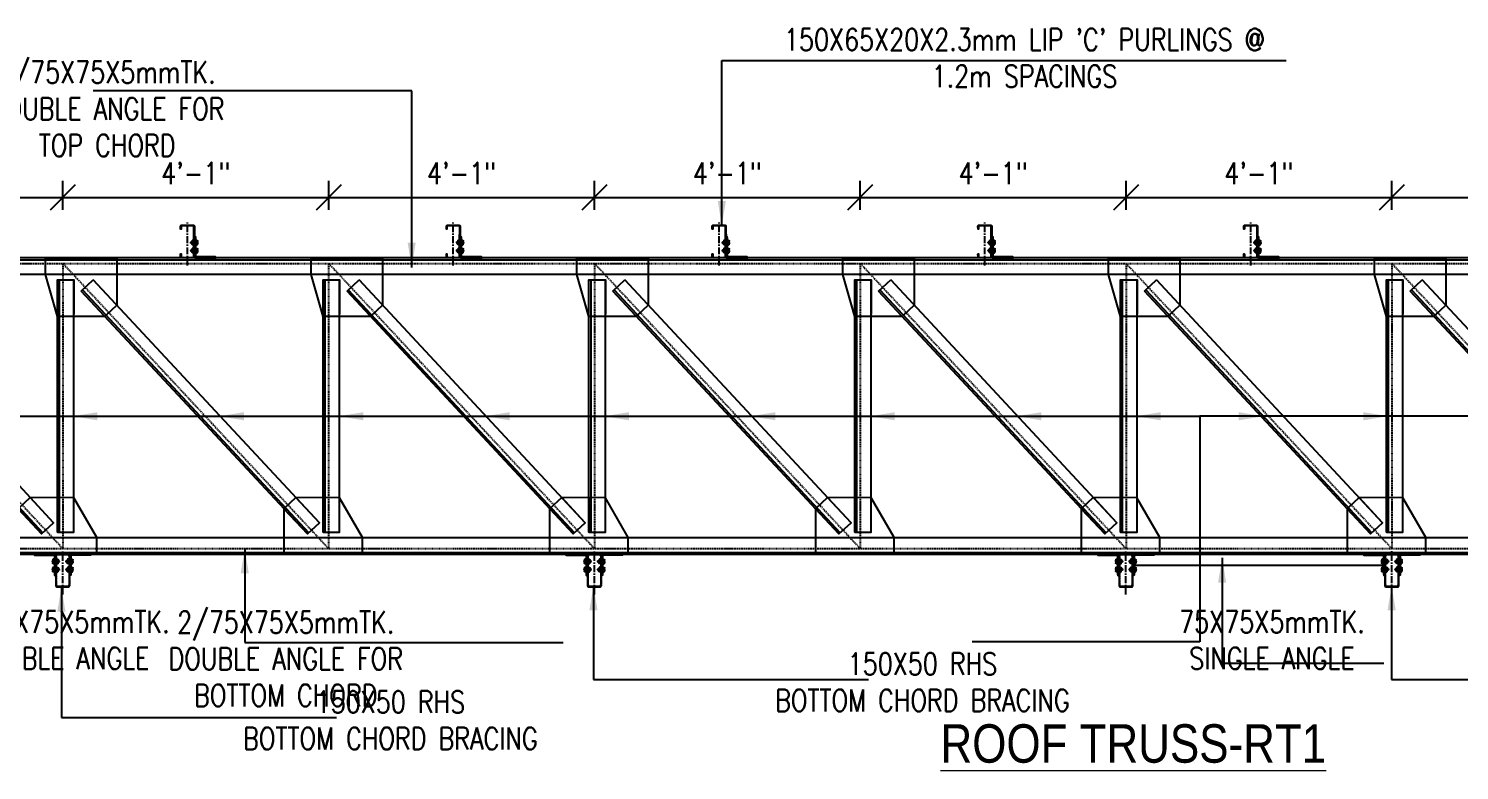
# Model space of a CAD drawing. Extents: x -95606 to 113309, y -42160 to -940.
# Drawn here: x -32404.2 to -32143.1, y -22825.7 to -22690.4 of the extents above; entities that cross this region are included whole.
import ezdxf

# ---------------------------------------------------------------- set-up
doc = ezdxf.new("R2010")
doc.units = 0
doc.header["$LTSCALE"] = 0.02
doc.header["$MEASUREMENT"] = 0
doc.header["$PDMODE"] = 3
doc.header["$PDSIZE"] = -2
doc.linetypes.add('CENTERX2', pattern=[101.6, 63.5, -12.7, 12.7, -12.7])
doc.linetypes.add('DASHEDX2', pattern=[1.5, 1, -0.5])
doc.layers.get('0').update_dxf_attribs({"linetype": 'CONTINUOUS'})
doc.layers.get('DEFPOINTS').update_dxf_attribs({"linetype": 'CONTINUOUS'})
for name, color, linetype in [('5T', 4, 'CONTINUOUS'), ('A-C PURLIN', 1, 'CONTINUOUS'), ('A-GRID', 7, 'CENTERX2'), ('A-OL', 2, 'CONTINUOUS'), ('A-WELD', 6, 'CONTINUOUS'), ('dimentions', 8, 'CONTINUOUS'), ('EXLINE', 33, 'CONTINUOUS'), ('G-GRID', 7, 'CENTERX2'), ('GUSSET', 1, 'CONTINUOUS'), ('OL', 2, 'CONTINUOUS'), ('S-DIM', 7, 'CONTINUOUS'), ('S-TXT', 2, 'CONTINUOUS')]:
    doc.layers.add(name, color=color, linetype=linetype)
doc.layers.add('Layer4', color=4, linetype='CONTINUOUS', lineweight=25)
doc.styles.add('ROMANC', font='romanc.shx')
doc.styles.add('style9', font='romans.shx', dxfattribs={"width": 0.8, "height": 4})
doc.dimstyles.new('TEXT-14', dxfattribs={"dimtxt": 4, "dimasz": 4.5, "dimexe": 3, "dimexo": 6, "dimgap": 2, "dimtad": 1, "dimdec": 0, "dimrnd": 0.5, "dimzin": 1, "dimdsep": 46, "dimlunit": 4, "dimtxsty": 'style9', "dimblk": 'OBLIQUE', "dimcen": 72.09, "dimclrd": 1, "dimclre": 1, "dimclrt": 2, "dimadec": 0, "dimazin": 0, "dimtfac": 1, "dimtdec": 0, "dimtofl": 0, "dimtmove": 0, "dimatfit": 3, "dimfxl": 1, "dimfrac": 2, "dimtolj": 1, "dimtzin": 0, "dimlwd": -1, "dimarcsym": 0})
pattern_1 = [(315, (-2179.44367, -319.07627), (0.03824563803, 0.03824563803), []), (315, (-2179.416626, -319.07627), (0.03824563803, 0.03824563803), [])]
pattern_2 = [(315, (-2082.41656, -319.076286), (0.03824563803, 0.03824563803), []), (315, (-2082.389517, -319.076286), (0.03824563803, 0.03824563803), [])]
pattern_3 = [(315, (-1985.42039, -319.07621), (0.03824563803, 0.03824563803), []), (315, (-1985.39335, -319.07621), (0.03824563803, 0.03824563803), [])]
pattern_4 = [(315, (-1936.89385, -319.070106), (0.03824563803, 0.03824563803), []), (315, (-1936.86681, -319.070106), (0.03824563803, 0.03824563803), [])]

# ---------------------------------------------------------------- blocks, each defined once
blk = doc.blocks.new('_Oblique')
at = {"color": 0, "linetype": 'ByBlock', "lineweight": -2}
blk.add_line((-0.5, -0.5), (0.5, 0.5), dxfattribs=at)
blk = doc.blocks.new('*D847')
at = {"layer": 'DEFPOINTS', "color": 0, "lineweight": -2, "transparency": 16777216}
for p in [(-32397.92, -22721.19), (-32446.42, -22729.44), (-32397.92, -22729.43)]:
    blk.add_point(p, dxfattribs=at)
at = {"layer": 'dimentions', "color": 1, "lineweight": -2, "transparency": 16777216}
for p, q in [((-32446.42, -22723.44), (-32446.42, -22718.19)), ((-32397.92, -22723.43), (-32397.92, -22718.19))]:
    blk.add_line(p, q, dxfattribs=at)
at = {"layer": 'dimentions', "color": 1, "transparency": 16777216}
blk.add_line((-32446.42, -22721.19), (-32397.92, -22721.19), dxfattribs=at)
at = {"layer": 'dimentions', "color": 1, "transparency": 16777216, "xscale": 4.5, "yscale": 4.5, "zscale": 4.5, "rotation": 180}
blk.add_blockref('_Oblique', (-32446.42, -22721.19), dxfattribs=at)
at = {"layer": 'dimentions', "color": 1, "transparency": 16777216, "xscale": 4.5, "yscale": 4.5, "zscale": 4.5}
blk.add_blockref('_Oblique', (-32397.92, -22721.19), dxfattribs=at)
at = {"layer": 'dimentions', "color": 2, "transparency": 16777216, "insert": (-32422.17, -22716.81), "char_height": 4, "attachment_point": 5, "style": 'style9'}
blk.add_mtext('\\A1;4\'-1"', dxfattribs=at)
blk = doc.blocks.new('*D848')
at = {"layer": 'DEFPOINTS', "color": 0, "lineweight": -2, "transparency": 16777216}
for p in [(-32349.42, -22721.19), (-32397.92, -22729.44), (-32349.42, -22729.43)]:
    blk.add_point(p, dxfattribs=at)
at = {"layer": 'dimentions', "color": 1, "lineweight": -2, "transparency": 16777216}
for p, q in [((-32397.92, -22723.44), (-32397.92, -22718.19)), ((-32349.42, -22723.43), (-32349.42, -22718.19))]:
    blk.add_line(p, q, dxfattribs=at)
at = {"layer": 'dimentions', "color": 1, "transparency": 16777216}
blk.add_line((-32397.92, -22721.19), (-32349.42, -22721.19), dxfattribs=at)
at = {"layer": 'dimentions', "color": 1, "transparency": 16777216, "xscale": 4.5, "yscale": 4.5, "zscale": 4.5, "rotation": 180}
blk.add_blockref('_Oblique', (-32397.92, -22721.19), dxfattribs=at)
at = {"layer": 'dimentions', "color": 1, "transparency": 16777216, "xscale": 4.5, "yscale": 4.5, "zscale": 4.5}
blk.add_blockref('_Oblique', (-32349.42, -22721.19), dxfattribs=at)
at = {"layer": 'dimentions', "color": 2, "transparency": 16777216, "insert": (-32373.67, -22716.81), "char_height": 4, "attachment_point": 5, "style": 'style9'}
blk.add_mtext('\\A1;4\'-1"', dxfattribs=at)
blk = doc.blocks.new('*D849')
at = {"layer": 'DEFPOINTS', "color": 0, "lineweight": -2, "transparency": 16777216}
for p in [(-32300.92, -22721.19), (-32349.41, -22729.44), (-32300.92, -22729.43)]:
    blk.add_point(p, dxfattribs=at)
at = {"layer": 'dimentions', "color": 1, "lineweight": -2, "transparency": 16777216}
for p, q in [((-32349.41, -22723.44), (-32349.41, -22718.19)), ((-32300.92, -22723.43), (-32300.92, -22718.19))]:
    blk.add_line(p, q, dxfattribs=at)
at = {"layer": 'dimentions', "color": 1, "transparency": 16777216}
blk.add_line((-32349.41, -22721.19), (-32300.92, -22721.19), dxfattribs=at)
at = {"layer": 'dimentions', "color": 1, "transparency": 16777216, "xscale": 4.5, "yscale": 4.5, "zscale": 4.5, "rotation": 180}
blk.add_blockref('_Oblique', (-32349.41, -22721.19), dxfattribs=at)
at = {"layer": 'dimentions', "color": 1, "transparency": 16777216, "xscale": 4.5, "yscale": 4.5, "zscale": 4.5}
blk.add_blockref('_Oblique', (-32300.92, -22721.19), dxfattribs=at)
at = {"layer": 'dimentions', "color": 2, "transparency": 16777216, "insert": (-32325.17, -22716.81), "char_height": 4, "attachment_point": 5, "style": 'style9'}
blk.add_mtext('\\A1;4\'-1"', dxfattribs=at)
blk = doc.blocks.new('*D850')
at = {"layer": 'DEFPOINTS', "color": 0, "lineweight": -2, "transparency": 16777216}
for p in [(-32252.41, -22721.19), (-32300.91, -22729.44), (-32252.41, -22729.43)]:
    blk.add_point(p, dxfattribs=at)
at = {"layer": 'dimentions', "color": 1, "lineweight": -2, "transparency": 16777216}
for p, q in [((-32300.91, -22723.44), (-32300.91, -22718.19)), ((-32252.41, -22723.43), (-32252.41, -22718.19))]:
    blk.add_line(p, q, dxfattribs=at)
at = {"layer": 'dimentions', "color": 1, "transparency": 16777216}
blk.add_line((-32300.91, -22721.19), (-32252.41, -22721.19), dxfattribs=at)
at = {"layer": 'dimentions', "color": 1, "transparency": 16777216, "xscale": 4.5, "yscale": 4.5, "zscale": 4.5, "rotation": 180}
blk.add_blockref('_Oblique', (-32300.91, -22721.19), dxfattribs=at)
at = {"layer": 'dimentions', "color": 1, "transparency": 16777216, "xscale": 4.5, "yscale": 4.5, "zscale": 4.5}
blk.add_blockref('_Oblique', (-32252.41, -22721.19), dxfattribs=at)
at = {"layer": 'dimentions', "color": 2, "transparency": 16777216, "insert": (-32276.66, -22716.81), "char_height": 4, "attachment_point": 5, "style": 'style9'}
blk.add_mtext('\\A1;4\'-1"', dxfattribs=at)
blk = doc.blocks.new('*D851')
at = {"layer": 'DEFPOINTS', "color": 0, "lineweight": -2, "transparency": 16777216}
for p in [(-32203.91, -22721.19), (-32252.41, -22729.44), (-32203.91, -22729.43)]:
    blk.add_point(p, dxfattribs=at)
at = {"layer": 'dimentions', "color": 1, "lineweight": -2, "transparency": 16777216}
for p, q in [((-32252.41, -22723.44), (-32252.41, -22718.19)), ((-32203.91, -22723.43), (-32203.91, -22718.19))]:
    blk.add_line(p, q, dxfattribs=at)
at = {"layer": 'dimentions', "color": 1, "transparency": 16777216}
blk.add_line((-32252.41, -22721.19), (-32203.91, -22721.19), dxfattribs=at)
at = {"layer": 'dimentions', "color": 1, "transparency": 16777216, "xscale": 4.5, "yscale": 4.5, "zscale": 4.5, "rotation": 180}
blk.add_blockref('_Oblique', (-32252.41, -22721.19), dxfattribs=at)
at = {"layer": 'dimentions', "color": 1, "transparency": 16777216, "xscale": 4.5, "yscale": 4.5, "zscale": 4.5}
blk.add_blockref('_Oblique', (-32203.91, -22721.19), dxfattribs=at)
at = {"layer": 'dimentions', "color": 2, "transparency": 16777216, "insert": (-32228.16, -22716.81), "char_height": 4, "attachment_point": 5, "style": 'style9'}
blk.add_mtext('\\A1;4\'-1"', dxfattribs=at)
blk = doc.blocks.new('*D852')
at = {"layer": 'DEFPOINTS', "color": 0, "lineweight": -2, "transparency": 16777216}
for p in [(-32155.41, -22721.19), (-32203.9, -22729.44), (-32155.41, -22729.43)]:
    blk.add_point(p, dxfattribs=at)
at = {"layer": 'dimentions', "color": 1, "lineweight": -2, "transparency": 16777216}
for p, q in [((-32203.9, -22723.44), (-32203.9, -22718.19)), ((-32155.41, -22723.43), (-32155.41, -22718.19))]:
    blk.add_line(p, q, dxfattribs=at)
at = {"layer": 'dimentions', "color": 1, "transparency": 16777216}
blk.add_line((-32203.9, -22721.19), (-32155.41, -22721.19), dxfattribs=at)
at = {"layer": 'dimentions', "color": 1, "transparency": 16777216, "xscale": 4.5, "yscale": 4.5, "zscale": 4.5, "rotation": 180}
blk.add_blockref('_Oblique', (-32203.9, -22721.19), dxfattribs=at)
at = {"layer": 'dimentions', "color": 1, "transparency": 16777216, "xscale": 4.5, "yscale": 4.5, "zscale": 4.5}
blk.add_blockref('_Oblique', (-32155.41, -22721.19), dxfattribs=at)
at = {"layer": 'dimentions', "color": 2, "transparency": 16777216, "insert": (-32179.66, -22716.81), "char_height": 4, "attachment_point": 5, "style": 'style9'}
blk.add_mtext('\\A1;4\'-1"', dxfattribs=at)
blk = doc.blocks.new('*D853')
at = {"layer": 'DEFPOINTS', "color": 0, "lineweight": -2, "transparency": 16777216}
for p in [(-32106.9, -22721.19), (-32155.4, -22729.44), (-32106.9, -22729.43)]:
    blk.add_point(p, dxfattribs=at)
at = {"layer": 'dimentions', "color": 1, "lineweight": -2, "transparency": 16777216}
for p, q in [((-32155.4, -22723.44), (-32155.4, -22718.19)), ((-32106.9, -22723.43), (-32106.9, -22718.19))]:
    blk.add_line(p, q, dxfattribs=at)
at = {"layer": 'dimentions', "color": 1, "transparency": 16777216}
blk.add_line((-32155.4, -22721.19), (-32106.9, -22721.19), dxfattribs=at)
at = {"layer": 'dimentions', "color": 1, "transparency": 16777216, "xscale": 4.5, "yscale": 4.5, "zscale": 4.5, "rotation": 180}
blk.add_blockref('_Oblique', (-32155.4, -22721.19), dxfattribs=at)
at = {"layer": 'dimentions', "color": 1, "transparency": 16777216, "xscale": 4.5, "yscale": 4.5, "zscale": 4.5}
blk.add_blockref('_Oblique', (-32106.9, -22721.19), dxfattribs=at)
at = {"layer": 'dimentions', "color": 2, "transparency": 16777216, "insert": (-32131.15, -22716.81), "char_height": 4, "attachment_point": 5, "style": 'style9'}
blk.add_mtext('\\A1;4\'-1"', dxfattribs=at)
blk = doc.blocks.new('A BOLT')
at = {"layer": 'GUSSET'}
h = blk.add_hatch(dxfattribs=at)
h.set_pattern_fill('LINE', color=8, scale=12.375, angle=107, style=0)
h.set_pattern_definition([(286.416, (-3737.1646, 76954.9778), (1.483816784, 0.437161318), [])])
edge = h.paths.add_edge_path()
edge.add_line((7, -1.2), (11.8, 0.3))
edge.add_ellipse((11.2, 2.4), major_axis=(1.59, 1.59), ratio=1, start_angle=241.416, end_angle=331.416)
edge.add_line((13.3, 3.1), (13.1, 3.8))
edge.add_line((13.1, 3.8), (12.9, 4.6))
edge.add_ellipse((10.7, 3.9), major_axis=(1.59, 1.59), ratio=1, start_angle=331.416, end_angle=421.416)
edge.add_line((10.1, 6.1), (7.5, 5.3))
edge.add_line((7.5, 5.3), (5.3, 4.7))
edge.add_ellipse((5.9, 2.5), major_axis=(1.59, 1.59), ratio=1, start_angle=331.416, end_angle=421.416, ccw=False)
edge.add_line((8, 3.1), (8.3, 2.4))
edge.add_line((8.3, 2.4), (8.5, 1.6))
edge.add_ellipse((6.3, 1), major_axis=(1.59, 1.59), ratio=1, start_angle=241.416, end_angle=331.416, ccw=False)
at = {"layer": 'A-GRID'}
blk.add_line((15.8, 4.6), (-20.1, -5.9), dxfattribs=at)
at = {"layer": 'A-OL', "color": 1, "linetype": 'DASHEDX2'}
for p, q in [((-12.7, 8.6), (-11.9, 8.9)), ((-2.5, 11.6), (-3.3, 11.4)), ((-6, -14.1), (-5.2, -13.8)), ((4.2, -11.1), (3.3, -11.4))]:
    blk.add_line(p, q, dxfattribs=at)
at = {"layer": 'A-OL', "color": 1}
for p, q in [((-5.2, -13.8), (-11.9, 8.9)), ((3.3, -11.4), (-3.3, 11.4))]:
    blk.add_line(p, q, dxfattribs=at)
at = {"layer": 'OL'}
for p, q in [((-12.7, 8.6), (-6, -14.1)), ((-2.5, 11.6), (4.2, -11.1)), ((9.2, 5.8), (-0.1, 3.1))]:
    blk.add_line(p, q, dxfattribs=at)
for points in [[(-12.3, 7), (-16.9, 5.6, 0.414214), (-18.5, 2.8), (-18.1, 1.6)], [(-10.2, 0.2), (-14.9, -1.2, -0.414214), (-17.7, 0.3), (-18.1, 1.6)], [(-2, 10), (2.7, 11.3, -0.414214), (5.5, 9.8), (5.9, 8.6)], [(0, 3.1), (4.7, 4.5, 0.414214), (6.2, 7.3), (5.9, 8.6)], [(8.3, 2.4), (8, 3.1, 0.414214), (5.3, 4.7), (2.7, 3.9)], [(8.3, 2.4), (8.5, 1.6, -0.414214), (7, -1.2), (2.9, -2.4)], [(13.1, 3.8), (13.3, 3.1, -0.414214), (11.8, 0.3), (4.5, -1.9)], [(13.1, 3.8), (12.9, 4.6, 0.414214), (10.1, 6.1), (4.6, 4.5)], [(-16.8, -4.9), (-17, -4.2, -0.414214), (-15.5, -1.4), (-12.9, -0.6)], [(-16.8, -4.9), (-16.5, -5.7, 0.414214), (-13.7, -7.2), (-9.7, -6)], [(-8.5, -5.7), (-13.2, -7.1, 0.414214), (-14.7, -9.9), (-14.4, -11.1)], [(-6.5, -12.5), (-11.2, -13.9, -0.414214), (-14, -12.4), (-14.4, -11.1)], [(1.8, -2.7), (6.4, -1.3, -0.414214), (9.2, -2.8), (9.6, -4.1)], [(3.8, -9.5), (8.4, -8.2, 0.414214), (10, -5.4), (9.6, -4.1)]]:
    blk.add_lwpolyline(points, format="xyb", dxfattribs=at)
for points in [[(-0.9, 2.9), (-9.4, 0.4)], [(8.2, 5.5), (7.8, 5.4), (-0.1, 3.1)], [(-7.7, -5.3), (0.8, -2.8)]]:
    blk.add_lwpolyline(points, dxfattribs=at)
blk = doc.blocks.new('RT8-LIP')
at = {"layer": 'A-C PURLIN'}
h = blk.add_hatch(dxfattribs=at)
h.set_pattern_fill('STEEL', color=256, scale=8, angle=16.708, style=0)
h.set_pattern_definition([(61.708, (-15390.126, -58951.48), (-22.365806, 12.038718), []), (61.708, (-15393.777, -58939.315), (-22.365806, 12.038718), [])])
h.paths.add_polyline_path([(-50.1, 64.3), (-69.8, 129.9, -0.414214), (-66.4, 136.1), (-19.5, 150.2, -0.414214), (-13.3, 146.9), (-10.3, 136.8, 0.490314), (-8.8, 136.3, 0.490314), (-7.9, 137.5), (-11.6, 150, 0.414214), (-17.8, 153.3), (-69.6, 137.8, 0.414214), (-72.9, 131.6), (-52.5, 63.6), (-32.1, -4.4, 0.414214), (-25.9, -7.8), (25.9, 7.8, 0.414214), (29.2, 14), (25.5, 26.4, 0.490314), (24, 27, 0.490314), (23.1, 25.7), (26.1, 15.7, -0.414214), (22.7, 9.4), (-24.2, -4.6, -0.414214), (-30.4, -1.3)])
h = blk.add_hatch(dxfattribs=at)
h.set_pattern_fill('STEEL', color=256, scale=11, angle=106.708, style=0)
h.set_pattern_definition([(151.708, (-15373.637, -58962.002), (-16.553237, -30.752983), []), (151.708, (-15390.362, -58967.023), (-16.553237, -30.752983), [])])
h.paths.add_polyline_path([(-60.7, 86.2, 0.414214), (-64.1, 80), (-39.6, -1.4, -0.414214), (-43, -7.7), (-124.4, -32.1, 0.414214), (-127.7, -38.3), (-31.9, -9.6)])
for points in [[(24.2, 27.1), (23.7, 27, 0.414214), (23.1, 25.7), (26.1, 15.7, -0.414214), (22.7, 9.4), (-24.2, -4.6, -0.414214), (-30.4, -1.3), (-50.1, 64.3), (-69.8, 129.9, -0.414214), (-66.4, 136.1), (-19.5, 150.2, -0.414214), (-13.3, 146.9), (-10.3, 136.8, 0.414214), (-9, 136.2), (-8.5, 136.3, 0.414214), (-7.9, 137.5), (-11.6, 150, 0.414214), (-17.8, 153.3), (-69.6, 137.8, 0.414214), (-72.9, 131.6), (-52.5, 63.6), (-32.1, -4.4, 0.414214), (-25.9, -7.8), (25.9, 7.8, 0.414214), (29.2, 14), (25.5, 26.4, 0.414214)], [(-60.7, 86.2), (-31.9, -9.6), (-127.7, -38.3), (-127.7, -38.3, -0.414214), (-124.4, -32.1), (-43, -7.7, 0.414214), (-39.6, -1.4), (-64.1, 80, -0.414214), (-60.7, 86.2)]]:
    blk.add_lwpolyline(points, format="xyb", close=True, dxfattribs=at)
blk = doc.blocks.new('A$C7F18320F')
at = {"layer": 'A-C PURLIN', "xscale": 0.03999999999769976, "yscale": 0.03999999999769976, "zscale": 0.03999999999769976, "rotation": 357.2919999998659}
blk.add_blockref('RT8-LIP', (1.29, 0.32), dxfattribs=at)
at = {"layer": 'A-WELD', "xscale": 0.03999999999769976, "yscale": 0.03999999999769976, "zscale": 0.03999999999769976, "rotation": 357.2919999998659}
for p in [(-0.54, 2.81), (-0.18, 1.36)]:
    blk.add_blockref('A BOLT', p, dxfattribs=at)

msp = doc.modelspace()

# ---------------------------------------------------------------- hatches: boundary and pattern name
at = {"layer": 'A-C PURLIN'}
h = msp.add_hatch(dxfattribs=at)
h.set_pattern_fill('STEEL', color=256, scale=0.4327, angle=270)
h.set_pattern_definition(pattern_1)
h.paths.add_polyline_path([(-32399.27, -22790.17, -0.4142136), (-32399.467, -22789.973), (-32399.467, -22786.63, 0.4142136), (-32399.663, -22786.433), (-32403.007, -22786.433, -0.4142136), (-32403.203, -22786.236), (-32399.27, -22786.236)])
h = msp.add_hatch(dxfattribs=at)
h.set_pattern_fill('STEEL', color=256, scale=0.4327, angle=270, style=0)
h.set_pattern_definition([(315, (-32399.103557, -22786.332024), (0.03824564, 0.03824564), []), (315, (-32399.076514, -22786.332024), (0.03824564, 0.03824564), [])])
edge = h.paths.add_edge_path()
edge.add_line((-32396.896, -22786.236), (-32399.02, -22786.236))
edge.add_arc((-32399.02, -22786.433), 0.197, 90, 180)
edge.add_line((-32399.216, -22786.433), (-32399.216, -22792.018))
edge.add_arc((-32399.02, -22792.018), 0.197, 180, 270)
edge.add_line((-32399.02, -22792.215), (-32396.896, -22792.215))
edge.add_arc((-32396.896, -22792.018), 0.197, 270, 360)
edge.add_line((-32396.699, -22792.018), (-32396.699, -22789.226))
edge.add_line((-32396.699, -22789.226), (-32396.699, -22789.169))
edge.add_line((-32396.699, -22789.169), (-32396.797, -22789.168))
edge.add_line((-32396.797, -22789.168), (-32396.797, -22789.278))
edge.add_line((-32396.797, -22789.278), (-32396.797, -22791.92))
edge.add_arc((-32396.994, -22791.92), 0.197, 270, 360, ccw=False)
edge.add_line((-32396.994, -22792.117), (-32398.921, -22792.117))
edge.add_arc((-32398.921, -22791.92), 0.197, 180, 270, ccw=False)
edge.add_line((-32399.118, -22791.92), (-32399.118, -22786.531))
edge.add_arc((-32398.921, -22786.531), 0.197, 90, 180, ccw=False)
edge.add_line((-32398.921, -22786.335), (-32396.994, -22786.335))
edge.add_arc((-32396.994, -22786.531), 0.197, 0, 90, ccw=False)
edge.add_line((-32396.797, -22786.531), (-32396.797, -22787.114))
edge.add_line((-32396.797, -22787.114), (-32396.795, -22787.114))
edge.add_line((-32396.795, -22787.114), (-32396.797, -22789.168))
edge.add_line((-32396.797, -22789.168), (-32396.699, -22789.169))
edge.add_line((-32396.699, -22789.169), (-32396.699, -22786.433))
edge.add_arc((-32396.896, -22786.433), 0.197, 360, 450)
h = msp.add_hatch(dxfattribs=at)
h.set_pattern_fill('STEEL', color=256, scale=0.4327, angle=270)
h.set_pattern_definition(pattern_1)
h.paths.add_polyline_path([(-32396.646, -22790.17, 0.4142136), (-32396.449, -22789.973), (-32396.449, -22786.63, -0.4142136), (-32396.252, -22786.433), (-32392.909, -22786.433, 0.4142136), (-32392.712, -22786.236), (-32396.646, -22786.236)])
h = msp.add_hatch(dxfattribs=at)
h.set_pattern_fill('STEEL', color=256, scale=0.4327, angle=270)
h.set_pattern_definition(pattern_2)
h.paths.add_polyline_path([(-32302.243, -22790.17, -0.4142136), (-32302.439, -22789.973), (-32302.439, -22786.63, 0.4142136), (-32302.636, -22786.433), (-32305.98, -22786.433, -0.4142136), (-32306.176, -22786.236), (-32302.243, -22786.236)])
h = msp.add_hatch(dxfattribs=at)
h.set_pattern_fill('STEEL', color=256, scale=0.4327, angle=270, style=0)
h.set_pattern_definition([(315, (-32302.07645, -22786.33204), (0.03824564, 0.03824564), []), (315, (-32302.049405, -22786.33204), (0.03824564, 0.03824564), [])])
edge = h.paths.add_edge_path()
edge.add_line((-32299.869, -22786.236), (-32301.993, -22786.236))
edge.add_arc((-32301.993, -22786.433), 0.197, 90, 180)
edge.add_line((-32302.189, -22786.433), (-32302.189, -22792.018))
edge.add_arc((-32301.993, -22792.018), 0.197, 180, 270)
edge.add_line((-32301.993, -22792.215), (-32299.869, -22792.215))
edge.add_arc((-32299.869, -22792.018), 0.197, 270, 360)
edge.add_line((-32299.672, -22792.018), (-32299.672, -22789.226))
edge.add_line((-32299.672, -22789.226), (-32299.672, -22789.169))
edge.add_line((-32299.672, -22789.169), (-32299.77, -22789.168))
edge.add_line((-32299.77, -22789.168), (-32299.77, -22789.278))
edge.add_line((-32299.77, -22789.278), (-32299.77, -22791.92))
edge.add_arc((-32299.967, -22791.92), 0.197, 270, 360, ccw=False)
edge.add_line((-32299.967, -22792.117), (-32301.894, -22792.117))
edge.add_arc((-32301.894, -22791.92), 0.197, 180, 270, ccw=False)
edge.add_line((-32302.091, -22791.92), (-32302.091, -22786.531))
edge.add_arc((-32301.894, -22786.531), 0.197, 90, 180, ccw=False)
edge.add_line((-32301.894, -22786.335), (-32299.967, -22786.335))
edge.add_arc((-32299.967, -22786.531), 0.197, 0, 90, ccw=False)
edge.add_line((-32299.77, -22786.531), (-32299.77, -22787.114))
edge.add_line((-32299.77, -22787.114), (-32299.768, -22787.114))
edge.add_line((-32299.768, -22787.114), (-32299.77, -22789.168))
edge.add_line((-32299.77, -22789.168), (-32299.672, -22789.169))
edge.add_line((-32299.672, -22789.169), (-32299.672, -22786.433))
edge.add_arc((-32299.869, -22786.433), 0.197, 360, 450)
h = msp.add_hatch(dxfattribs=at)
h.set_pattern_fill('STEEL', color=256, scale=0.4327, angle=270)
h.set_pattern_definition(pattern_2)
h.paths.add_polyline_path([(-32299.619, -22790.17, 0.4142136), (-32299.422, -22789.973), (-32299.422, -22786.63, -0.4142136), (-32299.225, -22786.433), (-32295.882, -22786.433, 0.4142136), (-32295.685, -22786.236), (-32299.619, -22786.236)])
h = msp.add_hatch(dxfattribs=at)
h.set_pattern_fill('STEEL', color=256, scale=0.4327, angle=270)
h.set_pattern_definition(pattern_3)
h.paths.add_polyline_path([(-32205.247, -22790.17, -0.4142136), (-32205.443, -22789.973), (-32205.443, -22786.63, 0.4142136), (-32205.64, -22786.433), (-32208.983, -22786.433, -0.4142136), (-32209.18, -22786.236), (-32205.247, -22786.236)])
h = msp.add_hatch(dxfattribs=at)
h.set_pattern_fill('STEEL', color=256, scale=0.4327, angle=270, style=0)
h.set_pattern_definition([(315, (-32205.08028, -22786.33196), (0.03824564, 0.03824564), []), (315, (-32205.053236, -22786.33196), (0.03824564, 0.03824564), [])])
edge = h.paths.add_edge_path()
edge.add_line((-32202.873, -22786.236), (-32204.997, -22786.236))
edge.add_arc((-32204.997, -22786.433), 0.197, 90, 180)
edge.add_line((-32205.193, -22786.433), (-32205.193, -22792.018))
edge.add_arc((-32204.997, -22792.018), 0.197, 180, 270)
edge.add_line((-32204.997, -22792.215), (-32202.873, -22792.215))
edge.add_arc((-32202.873, -22792.018), 0.197, 270, 360)
edge.add_line((-32202.676, -22792.018), (-32202.676, -22789.226))
edge.add_line((-32202.676, -22789.226), (-32202.676, -22789.169))
edge.add_line((-32202.676, -22789.169), (-32202.774, -22789.168))
edge.add_line((-32202.774, -22789.168), (-32202.774, -22789.278))
edge.add_line((-32202.774, -22789.278), (-32202.774, -22791.92))
edge.add_arc((-32202.971, -22791.92), 0.197, 270, 360, ccw=False)
edge.add_line((-32202.971, -22792.117), (-32204.898, -22792.117))
edge.add_arc((-32204.898, -22791.92), 0.197, 180, 270, ccw=False)
edge.add_line((-32205.095, -22791.92), (-32205.095, -22786.531))
edge.add_arc((-32204.898, -22786.531), 0.197, 90, 180, ccw=False)
edge.add_line((-32204.898, -22786.335), (-32202.971, -22786.335))
edge.add_arc((-32202.971, -22786.531), 0.197, 0, 90, ccw=False)
edge.add_line((-32202.774, -22786.531), (-32202.774, -22787.114))
edge.add_line((-32202.774, -22787.114), (-32202.772, -22787.114))
edge.add_line((-32202.772, -22787.114), (-32202.774, -22789.168))
edge.add_line((-32202.774, -22789.168), (-32202.676, -22789.169))
edge.add_line((-32202.676, -22789.169), (-32202.676, -22786.433))
edge.add_arc((-32202.873, -22786.433), 0.197, 360, 450)
h = msp.add_hatch(dxfattribs=at)
h.set_pattern_fill('STEEL', color=256, scale=0.4327, angle=270)
h.set_pattern_definition(pattern_3)
h.paths.add_polyline_path([(-32202.622, -22790.17, 0.4142136), (-32202.426, -22789.973), (-32202.426, -22786.63, -0.4142136), (-32202.229, -22786.433), (-32198.886, -22786.433, 0.4142136), (-32198.689, -22786.236), (-32202.622, -22786.236)])
h = msp.add_hatch(dxfattribs=at)
h.set_pattern_fill('STEEL', color=256, scale=0.4327, angle=270)
h.set_pattern_definition(pattern_4)
h.paths.add_polyline_path([(-32156.72, -22790.164, -0.4142136), (-32156.917, -22789.967), (-32156.917, -22786.624, 0.4142136), (-32157.113, -22786.427), (-32160.457, -22786.427, -0.4142136), (-32160.653, -22786.23), (-32156.72, -22786.23)])
h = msp.add_hatch(dxfattribs=at)
h.set_pattern_fill('STEEL', color=256, scale=0.4327, angle=270, style=0)
h.set_pattern_definition([(315, (-32156.55374, -22786.32586), (0.03824564, 0.03824564), []), (315, (-32156.526695, -22786.32586), (0.03824564, 0.03824564), [])])
edge = h.paths.add_edge_path()
edge.add_line((-32154.346, -22786.23), (-32156.47, -22786.23))
edge.add_arc((-32156.47, -22786.427), 0.197, 90, 180)
edge.add_line((-32156.667, -22786.427), (-32156.667, -22792.012))
edge.add_arc((-32156.47, -22792.012), 0.197, 180, 270)
edge.add_line((-32156.47, -22792.209), (-32154.346, -22792.209))
edge.add_arc((-32154.346, -22792.012), 0.197, 270, 360)
edge.add_line((-32154.149, -22792.012), (-32154.149, -22789.22))
edge.add_line((-32154.149, -22789.22), (-32154.149, -22789.163))
edge.add_line((-32154.149, -22789.163), (-32154.247, -22789.162))
edge.add_line((-32154.247, -22789.162), (-32154.248, -22789.272))
edge.add_line((-32154.248, -22789.272), (-32154.248, -22791.914))
edge.add_arc((-32154.444, -22791.914), 0.197, 270, 360, ccw=False)
edge.add_line((-32154.444, -22792.111), (-32156.372, -22792.111))
edge.add_arc((-32156.372, -22791.914), 0.197, 180, 270, ccw=False)
edge.add_line((-32156.568, -22791.914), (-32156.568, -22786.525))
edge.add_arc((-32156.372, -22786.525), 0.197, 90, 180, ccw=False)
edge.add_line((-32156.372, -22786.329), (-32154.444, -22786.329))
edge.add_arc((-32154.444, -22786.525), 0.197, 0, 90, ccw=False)
edge.add_line((-32154.248, -22786.525), (-32154.248, -22787.108))
edge.add_line((-32154.248, -22787.108), (-32154.245, -22787.108))
edge.add_line((-32154.245, -22787.108), (-32154.247, -22789.162))
edge.add_line((-32154.247, -22789.162), (-32154.149, -22789.163))
edge.add_line((-32154.149, -22789.163), (-32154.149, -22786.427))
edge.add_arc((-32154.346, -22786.427), 0.197, 360, 450)
h = msp.add_hatch(dxfattribs=at)
h.set_pattern_fill('STEEL', color=256, scale=0.4327, angle=270)
h.set_pattern_definition(pattern_4)
h.paths.add_polyline_path([(-32154.096, -22790.164, 0.4142136), (-32153.899, -22789.967), (-32153.899, -22786.624, -0.4142136), (-32153.703, -22786.427), (-32150.359, -22786.427, 0.4142136), (-32150.163, -22786.23), (-32154.096, -22786.23)])

# ---------------------------------------------------------------- linework, layer by layer
for p, q in [((-32399.216, -22786.433), (-32399.216, -22792.018)), ((-32399.118, -22791.92), (-32399.118, -22786.531)), ((-32396.896, -22786.236), (-32399.02, -22786.236)), ((-32398.921, -22786.335), (-32396.994, -22786.335)), ((-32396.797, -22786.531), (-32396.797, -22789.226)), ((-32396.699, -22789.226), (-32396.699, -22786.433)), ((-32302.189, -22786.433), (-32302.189, -22792.018)), ((-32302.091, -22791.92), (-32302.091, -22786.531)), ((-32299.869, -22786.236), (-32301.993, -22786.236)), ((-32301.894, -22786.335), (-32299.967, -22786.335)), ((-32299.77, -22786.531), (-32299.77, -22789.226)), ((-32299.672, -22789.226), (-32299.672, -22786.433)), ((-32205.193, -22786.433), (-32205.193, -22792.018)), ((-32205.095, -22791.92), (-32205.095, -22786.531)), ((-32202.873, -22786.236), (-32204.997, -22786.236)), ((-32204.898, -22786.335), (-32202.971, -22786.335)), ((-32202.774, -22786.531), (-32202.774, -22789.226)), ((-32202.676, -22789.226), (-32202.676, -22786.433)), ((-32198.689, -22786.236), (-32160.653, -22786.236)), ((-32156.667, -22786.427), (-32156.667, -22792.012)), ((-32156.568, -22791.914), (-32156.568, -22786.525)), ((-32154.346, -22786.23), (-32156.47, -22786.23)), ((-32156.372, -22786.329), (-32154.444, -22786.329)), ((-32154.248, -22786.525), (-32154.248, -22789.22)), ((-32154.149, -22789.22), (-32154.149, -22786.427)), ((-32396.797, -22789.226), (-32396.797, -22791.92)), ((-32396.699, -22792.018), (-32396.699, -22789.226)), ((-32299.77, -22789.226), (-32299.77, -22791.92)), ((-32299.672, -22792.018), (-32299.672, -22789.226)), ((-32202.774, -22789.226), (-32202.774, -22791.92)), ((-32202.676, -22792.018), (-32202.676, -22789.226)), ((-32202.426, -22788.236), (-32156.917, -22788.236)), ((-32154.248, -22789.22), (-32154.248, -22791.914)), ((-32154.149, -22792.012), (-32154.149, -22789.22)), ((-32399.02, -22792.215), (-32396.896, -22792.215)), ((-32396.994, -22792.117), (-32398.921, -22792.117)), ((-32301.993, -22792.215), (-32299.869, -22792.215)), ((-32299.967, -22792.117), (-32301.894, -22792.117)), ((-32204.997, -22792.215), (-32202.873, -22792.215)), ((-32202.971, -22792.117), (-32204.898, -22792.117)), ((-32156.47, -22792.209), (-32154.346, -22792.209)), ((-32154.444, -22792.111), (-32156.372, -22792.111))]:
    msp.add_line(p, q, dxfattribs=at)
for points in [[(-32399.27, -22790.17), (-32399.27, -22786.236), (-32403.203, -22786.236), (-32403.203, -22786.236, 0.4142136), (-32403.007, -22786.433), (-32399.663, -22786.433, -0.4142136), (-32399.467, -22786.63), (-32399.467, -22789.973, 0.4142136), (-32399.27, -22790.17)], [(-32396.646, -22790.17), (-32396.646, -22786.236), (-32392.712, -22786.236), (-32392.712, -22786.236, -0.4142136), (-32392.909, -22786.433), (-32396.252, -22786.433, 0.4142136), (-32396.449, -22786.63), (-32396.449, -22789.973, -0.4142136), (-32396.646, -22790.17)], [(-32302.243, -22790.17), (-32302.243, -22786.236), (-32306.176, -22786.236), (-32306.176, -22786.236, 0.4142136), (-32305.98, -22786.433), (-32302.636, -22786.433, -0.4142136), (-32302.439, -22786.63), (-32302.439, -22789.973, 0.4142136), (-32302.243, -22790.17)], [(-32299.619, -22790.17), (-32299.619, -22786.236), (-32295.685, -22786.236), (-32295.685, -22786.236, -0.4142136), (-32295.882, -22786.433), (-32299.225, -22786.433, 0.4142136), (-32299.422, -22786.63), (-32299.422, -22789.973, -0.4142136), (-32299.619, -22790.17)], [(-32205.247, -22790.17), (-32205.247, -22786.236), (-32209.18, -22786.236), (-32209.18, -22786.236, 0.4142136), (-32208.983, -22786.433), (-32205.64, -22786.433, -0.4142136), (-32205.443, -22786.63), (-32205.443, -22789.973, 0.4142136), (-32205.247, -22790.17)], [(-32202.622, -22790.17), (-32202.622, -22786.236), (-32198.689, -22786.236), (-32198.689, -22786.236, -0.4142136), (-32198.886, -22786.433), (-32202.229, -22786.433, 0.4142136), (-32202.426, -22786.63), (-32202.426, -22789.973, -0.4142136), (-32202.622, -22790.17)], [(-32156.72, -22790.164), (-32156.72, -22786.23), (-32160.653, -22786.23), (-32160.653, -22786.23, 0.4142136), (-32160.457, -22786.427), (-32157.113, -22786.427, -0.4142136), (-32156.917, -22786.624), (-32156.917, -22789.967, 0.4142136), (-32156.72, -22790.164)], [(-32154.096, -22790.164), (-32154.096, -22786.23), (-32150.163, -22786.23), (-32150.163, -22786.23, -0.4142136), (-32150.359, -22786.427), (-32153.703, -22786.427, 0.4142136), (-32153.899, -22786.624), (-32153.899, -22789.967, -0.4142136), (-32154.096, -22790.164)]]:
    msp.add_lwpolyline(points, format="xyb", close=True, dxfattribs=at)
for centre, start, end in [((-32399.02, -22786.433), 90, 180), ((-32398.921, -22786.531), 90, 180), ((-32396.994, -22786.531), 360, 90), ((-32396.896, -22786.433), 0, 90), ((-32301.993, -22786.433), 90, 180), ((-32301.894, -22786.531), 90, 180), ((-32299.967, -22786.531), 360, 90), ((-32299.869, -22786.433), 0, 90), ((-32204.997, -22786.433), 90, 180), ((-32204.898, -22786.531), 90, 180), ((-32202.971, -22786.531), 360, 90), ((-32202.873, -22786.433), 0, 90), ((-32156.47, -22786.427), 90, 180), ((-32156.372, -22786.525), 90, 180), ((-32154.444, -22786.525), 360, 90), ((-32154.346, -22786.427), 0, 90), ((-32399.02, -22792.018), 180, 270), ((-32398.921, -22791.92), 180, 270), ((-32396.994, -22791.92), 270, 0), ((-32396.896, -22792.018), 270, 0), ((-32301.993, -22792.018), 180, 270), ((-32301.894, -22791.92), 180, 270), ((-32299.967, -22791.92), 270, 0), ((-32299.869, -22792.018), 270, 0), ((-32204.997, -22792.018), 180, 270), ((-32204.898, -22791.92), 180, 270), ((-32202.971, -22791.92), 270, 0), ((-32202.873, -22792.018), 270, 0), ((-32156.47, -22792.012), 180, 270), ((-32156.372, -22791.914), 180, 270), ((-32154.444, -22791.914), 270, 0), ((-32154.346, -22792.012), 270, 0)]:
    msp.add_arc(centre, 0.197, start, end, dxfattribs=at)
at = {"layer": 'A-GRID'}
for p, q in [((-32375.185, -22733.609), (-32375.185, -22725.756)), ((-32326.681, -22733.609), (-32326.681, -22725.756)), ((-32278.178, -22733.609), (-32278.178, -22725.756)), ((-32229.675, -22733.609), (-32229.675, -22725.756)), ((-32181.171, -22733.609), (-32181.171, -22725.756)), ((-32397.958, -22793.588), (-32397.958, -22785.735)), ((-32300.931, -22793.588), (-32300.931, -22785.735)), ((-32203.935, -22793.588), (-32203.935, -22785.735)), ((-32155.408, -22793.582), (-32155.408, -22785.729))]:
    msp.add_line(p, q, dxfattribs=at)
at = {"layer": 'G-GRID', "color": 8, "ltscale": 0.1}
for p, q in [((-32578.932, -22733.236), (-31820.411, -22733.236)), ((-32446.428, -22733.236), (-32397.937, -22785.236)), ((-32397.925, -22733.236), (-32397.925, -22785.236)), ((-32397.925, -22733.236), (-32349.434, -22785.236)), ((-32349.421, -22733.236), (-32349.421, -22785.236)), ((-32349.421, -22733.236), (-32300.931, -22785.236)), ((-32300.918, -22733.236), (-32300.918, -22785.236)), ((-32300.918, -22733.236), (-32252.427, -22785.236)), ((-32252.415, -22733.236), (-32203.924, -22785.236)), ((-32252.415, -22733.237), (-32252.415, -22785.236)), ((-32203.911, -22733.237), (-32203.911, -22785.236)), ((-32203.911, -22733.237), (-32155.421, -22785.236)), ((-32155.408, -22733.236), (-32106.917, -22785.236)), ((-32155.408, -22733.237), (-32155.408, -22785.237)), ((-32494.932, -22785.236), (-31912.891, -22785.236))]:
    msp.add_line(p, q, dxfattribs=at)
at = {"layer": 'Layer4'}
for p, q in [((-32394.569, -22738.301), (-32392.375, -22736.255)), ((-32346.066, -22738.301), (-32343.872, -22736.255)), ((-32297.563, -22738.301), (-32295.369, -22736.255)), ((-32249.059, -22738.301), (-32246.865, -22736.255)), ((-32200.556, -22738.301), (-32198.362, -22736.255)), ((-32152.053, -22738.301), (-32149.858, -22736.255))]:
    msp.add_line(p, q, dxfattribs=at)
for points in [[(-32398.925, -22742.512), (-32398.925, -22736.236), (-32395.925, -22736.236), (-32395.925, -22742.512)], [(-32350.421, -22742.512), (-32350.421, -22736.236), (-32347.421, -22736.236), (-32347.421, -22742.512)], [(-32301.918, -22742.512), (-32301.918, -22736.236), (-32298.918, -22736.236), (-32298.918, -22742.512)], [(-32253.415, -22742.512), (-32253.415, -22736.237), (-32250.415, -22736.237), (-32250.415, -22742.512)], [(-32204.911, -22742.512), (-32204.911, -22736.237), (-32201.911, -22736.237), (-32201.911, -22742.512)], [(-32156.408, -22742.512), (-32156.408, -22736.237), (-32153.408, -22736.237), (-32153.408, -22742.512)], [(-32406.088, -22777.963), (-32401.808, -22782.552), (-32399.613, -22780.507), (-32403.894, -22775.917)], [(-32398.925, -22775.961), (-32398.925, -22782.236), (-32395.925, -22782.236), (-32395.925, -22775.961)], [(-32357.584, -22777.963), (-32353.304, -22782.553), (-32351.11, -22780.507), (-32355.39, -22775.917)], [(-32350.421, -22775.961), (-32350.421, -22782.236), (-32347.421, -22782.236), (-32347.421, -22775.961)], [(-32309.081, -22777.963), (-32304.801, -22782.553), (-32302.607, -22780.507), (-32306.887, -22775.917)], [(-32301.918, -22775.961), (-32301.918, -22782.236), (-32298.918, -22782.236), (-32298.918, -22775.961)], [(-32260.578, -22777.963), (-32256.297, -22782.553), (-32254.103, -22780.507), (-32258.384, -22775.917)], [(-32253.415, -22775.961), (-32253.415, -22782.236), (-32250.415, -22782.236), (-32250.415, -22775.961)], [(-32212.074, -22777.963), (-32207.794, -22782.552), (-32205.6, -22780.506), (-32209.88, -22775.917)], [(-32204.911, -22775.961), (-32204.911, -22782.236), (-32201.911, -22782.236), (-32201.911, -22775.961)], [(-32163.571, -22777.963), (-32159.291, -22782.553), (-32157.097, -22780.507), (-32161.377, -22775.917)], [(-32156.408, -22775.961), (-32156.408, -22782.237), (-32153.408, -22782.237), (-32153.408, -22775.961)]]:
    msp.add_lwpolyline(points, dxfattribs=at)
at = {"layer": 'S-DIM', "color": 1}
for p, q in [((-32579.612, -22732.556), (-31819.731, -22732.556)), ((-32442.839, -22738.083), (-32401.573, -22782.334)), ((-32398.605, -22736.236), (-32398.605, -22782.236)), ((-32394.335, -22738.083), (-32353.07, -22782.334)), ((-32350.101, -22736.236), (-32350.101, -22782.236)), ((-32345.832, -22738.083), (-32304.567, -22782.334)), ((-32301.598, -22736.236), (-32301.598, -22782.236)), ((-32297.329, -22738.083), (-32256.063, -22782.334)), ((-32253.095, -22736.237), (-32253.095, -22782.236)), ((-32248.825, -22738.083), (-32207.56, -22782.334)), ((-32204.591, -22736.237), (-32204.591, -22782.236)), ((-32200.322, -22738.083), (-32159.057, -22782.334)), ((-32156.088, -22736.237), (-32156.088, -22782.237)), ((-32151.819, -22738.083), (-32110.553, -22782.334)), ((-32495.612, -22785.916), (-31912.211, -22785.916))]:
    msp.add_line(p, q, dxfattribs=at)
at = {"layer": 'S-DIM', "color": 3, "linetype": 'Continuous'}
for points in [[(-32401.119, -22735.28), (-32401.119, -22732.236), (-32388.095, -22732.236), (-32388.095, -22740.845), (-32390.289, -22742.891), (-32398.925, -22742.891), (-32401.119, -22735.28)], [(-32352.616, -22735.28), (-32352.616, -22732.236), (-32339.592, -22732.236), (-32339.592, -22740.845), (-32341.786, -22742.891), (-32350.421, -22742.891), (-32352.616, -22735.28)], [(-32304.112, -22735.28), (-32304.112, -22732.236), (-32291.088, -22732.236), (-32291.088, -22740.845), (-32293.282, -22742.891), (-32301.918, -22742.891), (-32304.112, -22735.28)], [(-32255.609, -22735.28), (-32255.609, -22732.236), (-32242.585, -22732.236), (-32242.585, -22740.845), (-32244.779, -22742.891), (-32253.415, -22742.891), (-32255.609, -22735.28)], [(-32207.105, -22735.28), (-32207.105, -22732.237), (-32194.082, -22732.236), (-32194.082, -22740.845), (-32196.276, -22742.891), (-32204.911, -22742.891), (-32207.105, -22735.28)], [(-32158.602, -22735.28), (-32158.602, -22732.236), (-32145.578, -22732.236), (-32145.578, -22740.845), (-32147.772, -22742.891), (-32156.408, -22742.891), (-32158.602, -22735.28)], [(-32406.1, -22777.963), (-32406.1, -22786.236), (-32391.751, -22786.236), (-32391.751, -22783.236), (-32395.937, -22775.961), (-32403.906, -22775.917), (-32406.1, -22777.963)], [(-32357.596, -22777.963), (-32357.596, -22786.236), (-32343.248, -22786.236), (-32343.248, -22783.236), (-32347.434, -22775.961), (-32355.402, -22775.917), (-32357.596, -22777.963)], [(-32309.093, -22777.963), (-32309.093, -22786.236), (-32294.745, -22786.236), (-32294.745, -22783.236), (-32298.931, -22775.961), (-32306.899, -22775.917), (-32309.093, -22777.963)], [(-32260.59, -22777.963), (-32260.59, -22786.236), (-32246.241, -22786.236), (-32246.241, -22783.236), (-32250.427, -22775.961), (-32258.396, -22775.917), (-32260.59, -22777.963)], [(-32212.086, -22777.963), (-32212.086, -22786.236), (-32197.738, -22786.236), (-32197.738, -22783.236), (-32201.924, -22775.96), (-32209.892, -22775.917), (-32212.086, -22777.963)], [(-32163.583, -22777.963), (-32163.583, -22786.236), (-32149.235, -22786.236), (-32149.235, -22783.236), (-32153.421, -22775.961), (-32161.389, -22775.917), (-32163.583, -22777.963)]]:
    msp.add_lwpolyline(points, dxfattribs=at)
at = {"layer": 'S-TXT'}
for p, q in [((-31819.411, -22732.236), (-32579.932, -22732.237)), ((-31911.891, -22735.235), (-32496.172, -22735.236)), ((-32401.808, -22782.553), (-32443.073, -22738.301)), ((-32399.613, -22780.507), (-32440.879, -22736.255)), ((-32398.925, -22782.236), (-32398.925, -22736.236)), ((-32398.925, -22736.236), (-32395.925, -22736.236)), ((-32395.925, -22782.236), (-32395.925, -22736.236)), ((-32353.304, -22782.553), (-32394.569, -22738.301)), ((-32351.11, -22780.507), (-32392.375, -22736.255)), ((-32350.421, -22782.236), (-32350.421, -22736.236)), ((-32350.421, -22736.236), (-32347.421, -22736.236)), ((-32347.421, -22782.236), (-32347.421, -22736.236)), ((-32304.801, -22782.553), (-32346.066, -22738.301)), ((-32302.607, -22780.507), (-32343.872, -22736.255)), ((-32301.918, -22782.236), (-32301.918, -22736.236)), ((-32301.918, -22736.236), (-32298.918, -22736.236)), ((-32298.918, -22782.236), (-32298.918, -22736.236)), ((-32256.297, -22782.553), (-32297.563, -22738.301)), ((-32254.103, -22780.507), (-32295.369, -22736.255)), ((-32253.415, -22782.236), (-32253.415, -22736.237)), ((-32253.415, -22736.237), (-32250.415, -22736.237)), ((-32250.415, -22782.236), (-32250.415, -22736.237)), ((-32207.794, -22782.552), (-32249.059, -22738.301)), ((-32205.6, -22780.506), (-32246.865, -22736.255)), ((-32204.911, -22782.236), (-32204.911, -22736.237)), ((-32204.911, -22736.237), (-32201.911, -22736.237)), ((-32201.911, -22782.236), (-32201.911, -22736.237)), ((-32159.291, -22782.553), (-32200.556, -22738.301)), ((-32157.097, -22780.507), (-32198.362, -22736.255)), ((-32156.408, -22782.237), (-32156.408, -22736.237)), ((-32156.408, -22736.237), (-32153.408, -22736.237)), ((-32153.408, -22782.237), (-32153.408, -22736.237)), ((-32110.787, -22782.552), (-32152.053, -22738.301)), ((-32108.593, -22780.506), (-32149.858, -22736.255)), ((-32401.808, -22782.552), (-32399.613, -22780.507)), ((-32398.925, -22782.236), (-32395.925, -22782.236)), ((-32353.304, -22782.553), (-32351.11, -22780.507)), ((-32350.421, -22782.236), (-32347.421, -22782.236)), ((-32304.801, -22782.553), (-32302.607, -22780.507)), ((-32301.918, -22782.236), (-32298.918, -22782.236)), ((-32256.297, -22782.553), (-32254.103, -22780.507)), ((-32253.415, -22782.236), (-32250.415, -22782.236)), ((-32207.794, -22782.552), (-32205.6, -22780.506)), ((-32204.911, -22782.236), (-32201.911, -22782.236)), ((-32159.291, -22782.553), (-32157.097, -22780.507)), ((-32156.408, -22782.237), (-32153.408, -22782.237)), ((-32492.932, -22783.236), (-31914.891, -22783.236)), ((-32496.411, -22786.236), (-31911.411, -22786.236))]:
    msp.add_line(p, q, dxfattribs=at)

# ---------------------------------------------------------------- block references
at = {"ltscale": 44, "xscale": -0.9833464483156201, "yscale": 0.983346448316297, "zscale": 0.9833464483155909, "rotation": 14.00000000113416}
for p in [(-32373.873, -22732.236), (-32325.369, -22732.236), (-32276.866, -22732.236), (-32228.363, -22732.236), (-32179.859, -22732.236)]:
    msp.add_blockref('A$C7F18320F', p, dxfattribs=at)
at = {"layer": 'A-WELD', "yscale": 0.03933385793036288, "zscale": 0.03933385793036288}
for p, xscale, rotation in [((-32399.118, -22787.58), -0.03933385793036288, 196.7080000012683), ((-32396.797, -22787.58), 0.03933385793036288, 163.2919999987317), ((-32302.091, -22787.58), -0.03933385793036288, 196.7080000012683), ((-32299.77, -22787.58), 0.03933385793036288, 163.2919999987317), ((-32205.095, -22787.58), -0.03933385793036288, 196.7080000012683), ((-32202.774, -22787.58), 0.03933385793036288, 163.2919999987317), ((-32156.568, -22787.574), -0.03933385793036288, 196.7080000012683), ((-32154.248, -22787.574), 0.03933385793036288, 163.2919999987317), ((-32399.119, -22789.049), -0.03933385793036288, 196.7080000012683), ((-32396.796, -22789.049), 0.03933385793036288, 163.2919999987317), ((-32302.092, -22789.049), -0.03933385793036288, 196.7080000012683), ((-32299.769, -22789.049), 0.03933385793036288, 163.2919999987317), ((-32205.096, -22789.049), -0.03933385793036288, 196.7080000012683), ((-32202.773, -22789.049), 0.03933385793036288, 163.2919999987317), ((-32156.57, -22789.043), -0.03933385793036288, 196.7080000012683), ((-32154.246, -22789.043), 0.03933385793036288, 163.2919999987317)]:
    msp.add_blockref('A BOLT', p, dxfattribs=dict(at, xscale=xscale, rotation=rotation))

# ---------------------------------------------------------------- texts
at = {"layer": '5T', "lineweight": 9, "insert": (-32202.586, -22817.261), "char_height": 7, "attachment_point": 2, "style": 'ROMANC'}
msp.add_mtext('{\\fSwis721 Cn BT|b0|i0|c0|p34;\\LROOF TRUSS-RT1}', dxfattribs=at)
at = {"layer": 'dimentions', "color": 2, "char_height": 4, "attachment_point": 5, "style": 'style9'}
for s, width, insert in [("150X65X20X2.3mm LIP 'C' PURLINGS @ 1.2m SPACINGS ", 104.19387, (-32222.454, -22695.769)), ('2/75X75X5mmTK. \\PDOUBLE ANGLE FOR\\PTOP CHORD', 104.19387, (-32389.842, -22705.057)), ('2/75X75X5mmTK. \\PDOUBLE ANGLE', 104.19387, (-32398.238, -22801.904)), ('2/75X75X5mmTK. \\PDOUBLE ANGLE FOR\\PBOTTOM CHORD', 104.19387, (-32357.244, -22805.327)), ('75X75X5mmTK. \\PSINGLE ANGLE', 104.19387, (-32177.285, -22801.904)), ('150X50 RHS \\PBOTTOM CHORD BRACING', 116.05952, (-32241.061, -22809.57)), ('150X50 RHS \\PBOTTOM CHORD BRACING', 116.05952, (-32338.15, -22816.524))]:
    msp.add_mtext_dynamic_manual_height_columns(s, width=width, gutter_width=16, heights=[0], dxfattribs=dict(at, insert=insert))

# ---------------------------------------------------------------- dimensions: what is measured, and where the dimension line sits
at = {"layer": 'dimentions'}
for base, p1, p2, picture, middle in [((-32397.925, -22721.19), (-32446.421, -22729.439), (-32397.925, -22729.432), '*D847', (-32422.173, -22716.809)), ((-32349.421, -22721.19), (-32397.918, -22729.439), (-32349.421, -22729.432), '*D848', (-32373.67, -22716.809)), ((-32300.918, -22721.19), (-32349.415, -22729.439), (-32300.918, -22729.432), '*D849', (-32325.166, -22716.809)), ((-32252.415, -22721.19), (-32300.911, -22729.439), (-32252.415, -22729.432), '*D850', (-32276.663, -22716.809)), ((-32203.911, -22721.19), (-32252.408, -22729.439), (-32203.911, -22729.432), '*D851', (-32228.16, -22716.809)), ((-32155.408, -22721.19), (-32203.905, -22729.439), (-32155.408, -22729.432), '*D852', (-32179.656, -22716.809)), ((-32106.905, -22721.19), (-32155.401, -22729.439), (-32106.905, -22729.432), '*D853', (-32131.153, -22716.809))]:
    dim = msp.add_linear_dim(base=base, p1=p1, p2=p2, dimstyle='TEXT-14', override={"dimfxl": 0.18}, dxfattribs=at)
    dim.commit()
    dim.dimension.update_dxf_attribs({"geometry": picture, "text_midpoint": middle})

# ---------------------------------------------------------------- leaders
at = {"layer": 'EXLINE'}
for points, override in [([(-32277.678, -22726.359), (-32277.678, -22696.252), (-32174.697, -22696.252)], {"dimgap": 2, "dimtad": 0}), ([(-32334.274, -22733.961), (-32334.274, -22701.77), (-32392.369, -22701.77)], {"dimgap": 2, "dimtad": 0}), ([(-32417.708, -22761.102), (-32190.471, -22761.102), (-32190.471, -22802.21), (-32231.996, -22802.21)], {"dimtad": 0}), ([(-32396.117, -22761.102), (-32384.484, -22761.102)], {"dimtad": 0}), ([(-32369.397, -22761.102), (-32357.764, -22761.102)], {"dimtad": 0}), ([(-32347.613, -22761.102), (-32335.981, -22761.102)], {"dimtad": 0}), ([(-32320.893, -22761.102), (-32309.261, -22761.102)], {"dimtad": 0}), ([(-32299.11, -22761.102), (-32287.478, -22761.102)], {"dimtad": 0}), ([(-32272.39, -22761.102), (-32260.758, -22761.102)], {"dimtad": 0}), ([(-32250.607, -22761.102), (-32238.974, -22761.102)], {"dimtad": 0}), ([(-32223.886, -22761.102), (-32212.254, -22761.102)], {"dimtad": 0}), ([(-32202.103, -22761.102), (-32190.471, -22761.102)], {"dimtad": 0}), ([(-32178.839, -22761.102), (-32190.471, -22761.102)], {"dimtad": 0}), ([(-32156.104, -22761.102), (-32190.471, -22761.102)], {"dimtad": 0}), ([(-32129.164, -22761.102), (-32163.531, -22761.102)], {"dimtad": 0}), ([(-32364.734, -22785.236), (-32364.734, -22802.342), (-32306.64, -22802.342)], {"dimgap": 2, "dimtad": 0}), ([(-32186.377, -22786.938), (-32186.377, -22806.147), (-32156.887, -22806.147)], {"dimtad": 0}), ([(-32398.189, -22792.215), (-32398.189, -22816.044), (-32348.002, -22816.044)], {"dimgap": 2, "dimtad": 0}), ([(-32301.1, -22791.984), (-32301.1, -22809.09), (-32250.913, -22809.09)], {"dimgap": 2, "dimtad": 0}), ([(-32155.446, -22791.984), (-32155.446, -22809.09), (-32105.259, -22809.09)], {"dimgap": 2, "dimtad": 0})]:
    msp.add_leader(points, dimstyle='TEXT-14', override=override, dxfattribs=at)

doc.saveas('drawing.dxf')
